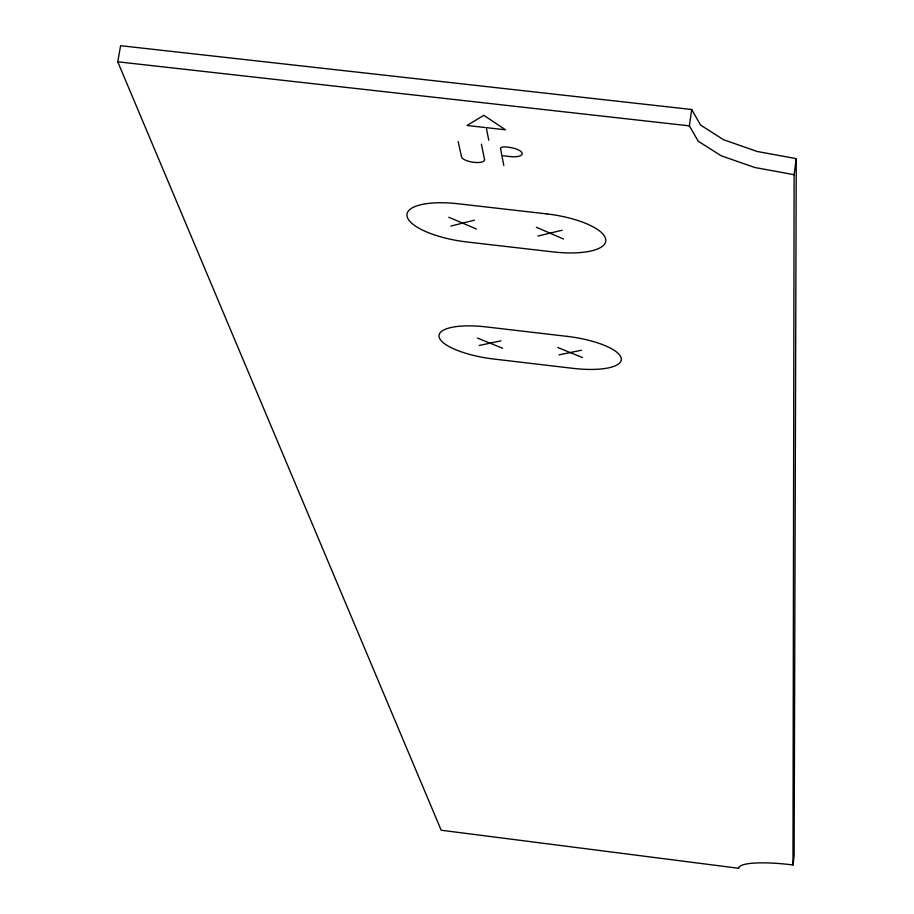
<?xml version="1.0" encoding="UTF-8"?>
<svg xmlns="http://www.w3.org/2000/svg" width="914" height="914" viewBox="0 0 914 914"><rect width="100%" height="100%" fill="white"/><g stroke="black" fill="none" stroke-linecap="round" stroke-linejoin="round"><path stroke-width="1.37" d="M792.975 864.964L794.106 174.7L796.254 158.648L757.055 151.45L723.511 139.705L700.524 125.024L691.704 109.509L120.614 45.7L117.746 61.798L441.199 830.232L738.798 868.3A54.68 10.054 7.5 0 1 792.975 864.964L794.129 855.972L796.254 158.648M794.106 174.7L754.861 167.513L721.272 155.826L698.25 141.247L689.396 125.869L691.704 109.509M450.853 226.066L474.446 220.183M537.912 236.063L562.133 230.237M479.176 345.481L500.975 340.831M559.037 354.861L581.361 350.256M117.746 61.798L689.396 125.869M484.9 127.492L467.02 125.469L483.814 115.313L505.522 129.811L486.259 127.64L488.762 140.23M503.214 155.768L510.103 156.557A13.093 4.501 8.8 0 0 522.168 153.346A13.093 4.501 8.8 0 0 508.367 147.223L506.39 147.005A6.375 2.194 8.9 0 0 500.529 148.571L503.785 165.525M477.416 338.077L502.609 348.234M557.723 347.48L582.538 357.614M448.763 217.246L476.388 228.991M536.347 227.289L563.538 239M458.188 141.556L461.559 156.911A11.653 3.976 9 0 0 473.92 162.338A11.653 3.976 9 0 0 484.546 159.516L481.415 144.184M546.721 213.899L458.188 203.776A56.291 18.337 9 0 0 407.118 216.527A56.291 18.337 9 0 0 466.917 241.982L553.153 251.91A56.36 18.417 8.5 0 0 605.708 239.308A56.36 18.417 8.5 0 0 546.721 213.899M567.434 336.409L486.328 326.926A51.572 15.412 8.7 0 0 439.154 337.015A51.572 15.412 8.7 0 0 493.674 359.019L572.827 368.331A51.652 15.469 8.4 0 0 621.269 358.368A51.652 15.469 8.4 0 0 567.434 336.409"/></g></svg>
